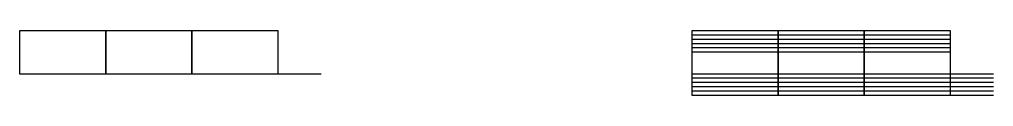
# Model space of a CAD drawing. Header units: metres. Extents: x -536 to 684, y -422 to 209.
# Drawn here: x -114.03 to -91.42, y 47.39 to 48.89 of the extents above; entities that cross this region are included whole.
import ezdxf

# ---------------------------------------------------------------- set-up
doc = ezdxf.new("R2010")
doc.units = ezdxf.units.M
doc.layers.add('X-COMENTÁRIOS', color=6, linetype='Continuous', plot=False)

# ---------------------------------------------------------------- blocks, each defined once
blk = doc.blocks.new('TMS')
at = {"color": 2}
blk.add_line((1, 0), (1.999, 0), dxfattribs=at)
blk = doc.blocks.new('teste_3d')
at = {"layer": 'X-COMENTÁRIOS'}
blk.add_lwpolyline([(-1, 0), (1, 0), (1, 1), (-1, 1), (-1, 0)], dxfattribs=at)
blk.add_blockref('TMS', (0, 0), dxfattribs=at)

msp = doc.modelspace()

# ---------------------------------------------------------------- linework, layer by layer
for points in [[(-114.025, 47.887), (-108.025, 47.887)], [(-98.42, 47.887), (-92.42, 47.887)]]:
    msp.add_lwpolyline(points)

# ---------------------------------------------------------------- block references
for p in [(-113.025, 47.887), (-111.025, 47.887), (-109.025, 47.887), (-97.42, 47.887), (-95.42, 47.887), (-93.42, 47.887), (-97.42, 47.787, -1), (-97.42, 47.687, -2), (-95.42, 47.787, -1), (-95.42, 47.687, -2), (-93.42, 47.787, -1), (-93.42, 47.687, -2), (-97.42, 47.587, -3), (-97.42, 47.487, -4), (-97.42, 47.387, -5), (-95.42, 47.587, -3), (-95.42, 47.487, -4), (-95.42, 47.387, -5), (-93.42, 47.587, -3), (-93.42, 47.487, -4), (-93.42, 47.387, -5)]:
    msp.add_blockref('teste_3d', p)

doc.saveas('drawing.dxf')
